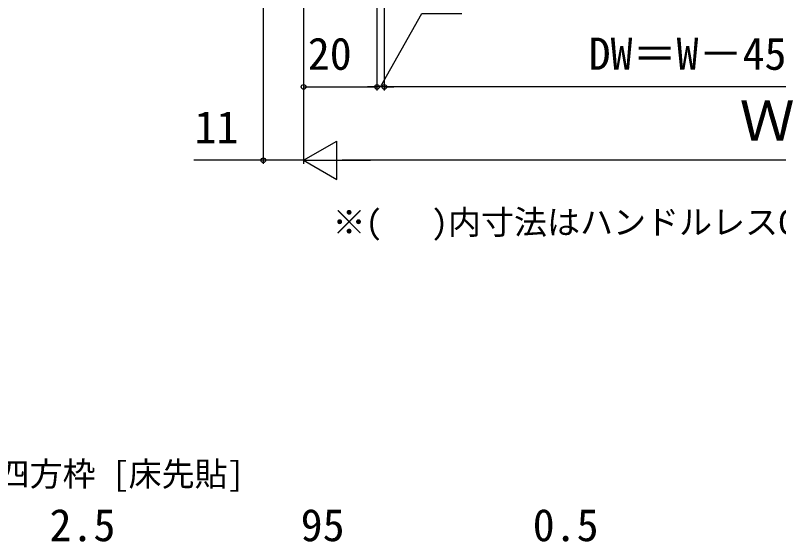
# Model space of a CAD drawing. Units: millimetres, scale not verified. Extents: x -525 to 525, y -783 to 779.
# Drawn here: x -168 to 40.1, y -282.7 to -139.3 of the extents above; entities that cross this region are included whole.
import ezdxf
from ezdxf.enums import TextEntityAlignment as Align

# ---------------------------------------------------------------- set-up
doc = ezdxf.new("R2010")
doc.units = ezdxf.units.MM
doc.header["$LTSCALE"] = 4
doc.layers.add('0-2_USER1', color=3, linetype='Continuous')
doc.layers.add('0-7_YKK_D', color=6, linetype='Continuous')
doc.styles.add('ＭＳ ゴシック', font='')
doc.styles.get('ＭＳ ゴシック').set_extended_font_data('MS Gothic')

msp = doc.modelspace()

# ---------------------------------------------------------------- linework, layer by layer
at = {"layer": '0-7_YKK_D'}
for p, q in [((-100.363, -9.773), (-100.363, -179.773)), ((-67.363, -36.773), (-67.363, -159.773)), ((-67.363, -36.773), (-67.363, -159.773)), ((-89.363, -106.273), (-89.363, -179.773)), ((-89.363, -106.273), (-89.363, -179.773)), ((-69.363, -106.273), (-69.363, -159.773)), ((-69.363, -106.273), (-69.363, -159.773)), ((-89.363, -139.773), (-89.363, -159.773)), ((-89.363, -158.773), (-69.363, -158.773)), ((-69.363, -158.773), (-71.913, -158.773)), ((-67.363, -158.773), (-69.363, -158.773)), ((-67.363, -158.773), (-69.363, -158.773)), ((146.137, -158.773), (-67.363, -158.773)), ((-67.363, -158.773), (-64.813, -158.773)), ((-89.363, -178.773), (-80.269, -173.523)), ((-80.269, -184.023), (-80.269, -173.523)), ((-89.363, -178.773), (-80.269, -184.023)), ((-89.363, -178.773), (-71.176, -178.773)), ((159.137, -178.773), (-78.863, -178.773))]:
    msp.add_line(p, q, dxfattribs=at)
for points in [[(-68.363, -158.773), (-57.165, -138.773), (-46.21, -138.773)], [(-89.363, -178.773), (-100.363, -178.773), (-119.254, -178.773)]]:
    msp.add_lwpolyline(points, dxfattribs=at)
for centre in [(-89.363, -158.773), (-69.363, -158.773), (-69.363, -158.773), (-67.363, -158.773), (-67.363, -158.773), (-100.363, -178.773)]:
    msp.add_circle(centre, 0.637, dxfattribs=at)

# ---------------------------------------------------------------- texts
at = {"layer": '0-2_USER1', "style": 'ＭＳ ゴシック'}
for s, p in [('※(   )内寸法はハンドルレスCNA・DNA・ENAデザインの場合', (-81.466, -200.91)), ('・四方枠 [床先貼]', (-182.048, -269.503))]:
    msp.add_text(s, height=6.598, dxfattribs=at).set_placement(p, align=Align.BOTTOM_LEFT)
at = {"layer": '0-7_YKK_D', "style": 'ＭＳ ゴシック'}
for s, height, p in [('20', 8.798, (-88.226, -156.773)), ('DW＝W－45.5', 8.798, (-11.681, -156.773)), ('Ｗ', 11, (29.484, -176.773)), ('11', 8.798, (-119.095, -176.773)), ('2.5', 8.798, (-158.617, -285.179)), ('95', 8.798, (-90.164, -285.179)), ('0.5', 8.798, (-26.917, -285.179))]:
    msp.add_text(s, height=height, dxfattribs=at).set_placement(p, align=Align.BOTTOM_LEFT)

doc.saveas('drawing.dxf')
